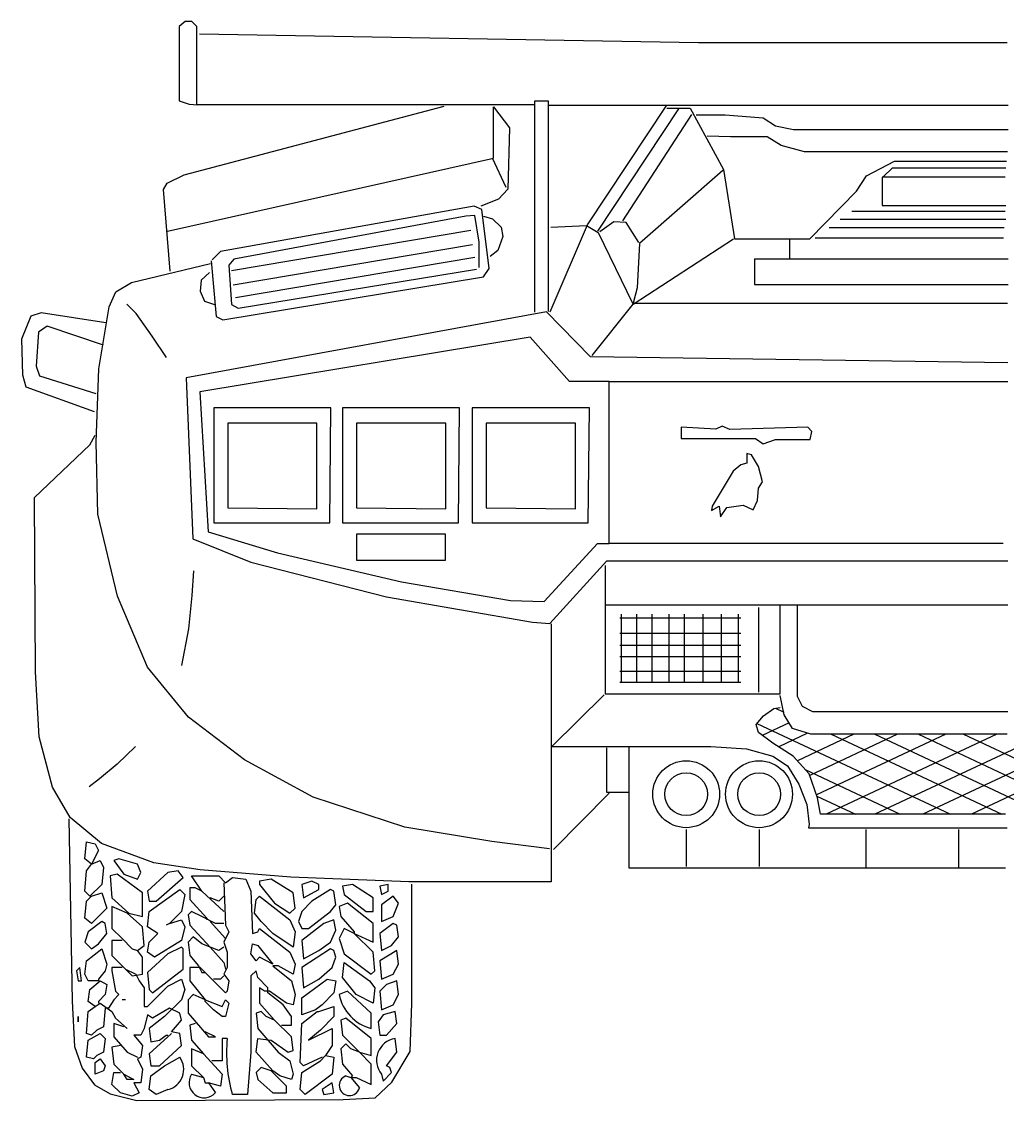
# Model space of a CAD drawing. Extents: x -0.01 to 2.1, y 0 to 1.15.
# Drawn here: x -0.014 to 1.041, y -0.003 to 1.152 of the extents above; entities that cross this region are included whole.
import ezdxf

# ---------------------------------------------------------------- set-up
doc = ezdxf.new("R2010")
doc.units = 0
doc.layers.get('0').update_dxf_attribs({"linetype": 'CONTINUOUS'})

msp = doc.modelspace()

# ---------------------------------------------------------------- linework, layer by layer
at = {"color": 0, "linetype": 'BYBLOCK'}
for p, q in [((0.1611, 1.1519), (0.1548, 1.1465)), ((0.1548, 1.1465), (0.1548, 1.0671)), ((0.1683, 1.1519), (0.1611, 1.1519)), ((0.1737, 1.1465), (0.1683, 1.1519)), ((0.1737, 1.0626), (0.1737, 1.1465)), ((0.7107, 1.129), (0.1764, 1.1383)), ((1.0411, 1.129), (0.7107, 1.129)), ((0.1548, 1.0671), (0.1656, 1.0635)), ((0.1656, 1.0635), (0.1746, 1.0626)), ((0.5346, 1.0626), (0.1737, 1.0626)), ((0.5355, 0.8408), (0.5355, 1.0671)), ((0.5355, 1.0671), (0.5499, 1.0671)), ((0.5499, 1.0671), (0.5499, 0.8417)), ((0.5502, 1.0625), (1.0422, 1.0625)), ((0.5918, 0.9344), (0.6767, 1.0625)), ((0.1602, 0.988), (0.4385, 1.0614)), ((0.4913, 1.0058), (0.4913, 1.0608)), ((0.4913, 1.0608), (0.5084, 1.0383)), ((0.6892, 1.0584), (0.6026, 0.9277)), ((0.7034, 1.0526), (0.6293, 0.9386)), ((0.6767, 1.0592), (0.7017, 1.0592)), ((0.7017, 1.0592), (0.7375, 0.9935)), ((0.7392, 1.0517), (0.7084, 1.0517)), ((0.78, 1.0484), (0.7392, 1.0517)), ((0.7933, 1.0401), (0.78, 1.0484)), ((0.8124, 1.0359), (0.7933, 1.0401)), ((0.5084, 1.0383), (0.5066, 0.9725)), ((0.745, 1.0284), (0.72, 1.0293)), ((0.7841, 1.0284), (0.745, 1.0284)), ((0.7991, 1.0193), (0.7841, 1.0284)), ((1.0422, 1.0359), (0.8124, 1.0359)), ((0.8241, 1.0126), (0.7991, 1.0193)), ((0.1422, 0.9274), (0.4913, 1.0058)), ((0.5048, 0.9743), (0.4904, 1.0058)), ((1.0414, 1.0126), (0.8241, 1.0126)), ((0.7375, 0.9935), (0.7492, 0.9194)), ((0.8907, 0.9868), (0.9207, 1.0026)), ((0.9182, 0.9951), (0.909, 0.986)), ((1.0397, 0.9951), (0.9182, 0.9951)), ((0.9207, 1.0026), (1.0406, 1.0026)), ((0.1421, 0.979), (0.1602, 0.988)), ((0.7367, 0.9926), (0.6476, 0.9144)), ((0.8799, 0.9702), (0.8907, 0.9868)), ((1.0389, 0.9852), (0.9074, 0.9852)), ((0.9074, 0.9852), (0.9074, 0.9552)), ((0.138, 0.972), (0.1421, 0.979)), ((0.1451, 0.8846), (0.138, 0.972)), ((0.5066, 0.9725), (0.4967, 0.9617)), ((0.8299, 0.9194), (0.8799, 0.9702)), ((0.4967, 0.9617), (0.4777, 0.9544)), ((0.4705, 0.9544), (0.199, 0.9058)), ((0.4787, 0.9508), (0.4705, 0.9544)), ((0.4868, 0.8877), (0.4787, 0.9508)), ((1.0389, 0.9485), (0.8749, 0.9485)), ((0.9074, 0.9552), (1.0397, 0.9552)), ((0.4615, 0.9436), (0.2134, 0.8976)), ((0.4714, 0.9445), (0.4615, 0.9436)), ((0.4759, 0.9157), (0.4714, 0.9445)), ((0.4805, 0.9436), (0.4904, 0.9409)), ((0.4904, 0.9409), (0.4994, 0.9319)), ((0.6201, 0.9377), (0.6051, 0.9269)), ((0.6334, 0.9369), (0.6201, 0.9377)), ((0.6468, 0.9153), (0.6334, 0.9369)), ((1.0397, 0.9402), (0.8624, 0.9402)), ((0.4669, 0.9283), (0.2107, 0.885)), ((0.4994, 0.9319), (0.5012, 0.922)), ((0.5518, 0.8412), (0.5918, 0.9344)), ((0.5527, 0.9319), (0.591, 0.9336)), ((0.591, 0.9336), (0.6035, 0.9261)), ((0.6035, 0.9261), (0.6401, 0.8504)), ((1.0381, 0.9311), (0.8507, 0.9311)), ((0.4687, 0.913), (0.2125, 0.8697)), ((0.4759, 0.8886), (0.4759, 0.9157)), ((0.5012, 0.922), (0.4958, 0.9067)), ((0.6409, 0.8495), (0.7483, 0.9194)), ((0.6476, 0.9144), (0.6451, 0.867)), ((0.7492, 0.9194), (0.8083, 0.9194)), ((0.8083, 0.9194), (0.8299, 0.9194)), ((0.8083, 0.9194), (0.8083, 0.8978)), ((0.8358, 0.9203), (1.0372, 0.9203)), ((0.199, 0.9058), (0.19, 0.8967)), ((0.4958, 0.9067), (0.4877, 0.9003)), ((0.1039, 0.8725), (0.1882, 0.8931)), ((0.1891, 0.8958), (0.1945, 0.8363)), ((0.2134, 0.8976), (0.208, 0.8913)), ((0.208, 0.8913), (0.2107, 0.849)), ((0.4714, 0.8994), (0.2152, 0.8562)), ((0.7708, 0.8978), (1.0422, 0.8978)), ((0.7708, 0.8978), (0.7708, 0.8703)), ((0.1873, 0.8832), (0.1782, 0.8751)), ((0.2017, 0.8327), (0.4805, 0.8787)), ((0.2179, 0.8453), (0.4732, 0.8868)), ((0.4805, 0.8787), (0.4868, 0.8877)), ((0.0868, 0.8625), (0.1039, 0.8725)), ((0.1782, 0.8751), (0.1773, 0.8634)), ((0.6451, 0.867), (0.6409, 0.8504)), ((0.7708, 0.8703), (1.0422, 0.8703)), ((0.0798, 0.8464), (0.0868, 0.8625)), ((0.1773, 0.8634), (0.1818, 0.8526)), ((0.0687, 0.7802), (0.0798, 0.8464)), ((0.1089, 0.8394), (0.0989, 0.8494)), ((0.1818, 0.8526), (0.1927, 0.849)), ((0.2107, 0.849), (0.2179, 0.8453)), ((0.5968, 0.7946), (0.6409, 0.8495)), ((0.6401, 0.8504), (1.0414, 0.8504)), ((-0.0039, 0.8367), (-0.0139, 0.812)), ((0.007, 0.8403), (-0.0039, 0.8367)), ((0.0764, 0.8294), (0.007, 0.8403)), ((0.126, 0.8153), (0.1089, 0.8394)), ((0.548, 0.8412), (0.1621, 0.7705)), ((0.1945, 0.8363), (0.2017, 0.8327)), ((0.5952, 0.7929), (0.548, 0.8412)), ((0.0134, 0.8257), (0.0043, 0.8193)), ((0.0737, 0.8057), (0.0134, 0.8257)), ((-0.0139, 0.812), (-0.013, 0.7737)), ((0.0043, 0.8193), (0.0016, 0.7829)), ((0.1411, 0.7922), (0.126, 0.8153)), ((0.5306, 0.814), (0.177, 0.7557)), ((0.5728, 0.7668), (0.5306, 0.814)), ((1.0419, 0.7867), (0.5952, 0.7929)), ((-0.013, 0.7737), (-0.0094, 0.761)), ((0.0016, 0.7829), (0.0052, 0.7728)), ((0.0658, 0.7016), (0.0687, 0.7802)), ((0.0052, 0.7728), (0.0654, 0.7537)), ((0.1621, 0.7705), (0.1695, 0.5982)), ((0.615, 0.7668), (0.5728, 0.7668)), ((0.615, 0.7668), (1.0419, 0.7668)), ((0.615, 0.5932), (0.615, 0.7668)), ((-0.0094, 0.761), (0.0636, 0.7345)), ((0.177, 0.7557), (0.1857, 0.6056)), ((0.1919, 0.7383), (0.1919, 0.6155)), ((0.3172, 0.7383), (0.1919, 0.7383)), ((0.316, 0.6155), (0.3172, 0.7383)), ((0.3296, 0.7383), (0.3296, 0.6155)), ((0.4549, 0.7383), (0.3296, 0.7383)), ((0.4537, 0.6155), (0.4549, 0.7383)), ((0.5939, 0.7383), (0.4686, 0.7383)), ((0.4686, 0.7383), (0.4686, 0.6155)), ((0.5927, 0.6155), (0.5939, 0.7383)), ((0.2068, 0.7222), (0.2068, 0.6316)), ((0.3023, 0.7222), (0.2068, 0.7222)), ((0.3023, 0.6304), (0.3023, 0.7222)), ((0.3445, 0.7222), (0.3445, 0.6316)), ((0.4401, 0.7222), (0.3445, 0.7222)), ((0.4401, 0.6304), (0.4401, 0.7222)), ((0.579, 0.7222), (0.4835, 0.7222)), ((0.4835, 0.7222), (0.4835, 0.6316)), ((0.579, 0.6304), (0.579, 0.7222)), ((0.6922, 0.7177), (0.6922, 0.7058)), ((0.7292, 0.7158), (0.6922, 0.7177)), ((0.7361, 0.7189), (0.7292, 0.7158)), ((0.7443, 0.7152), (0.7361, 0.7189)), ((0.8277, 0.7177), (0.7443, 0.7152)), ((0.8321, 0.7133), (0.8277, 0.7177)), ((0.0591, 0.6987), (0.0648, 0.7092)), ((0.6922, 0.7058), (0.7719, 0.7058)), ((0.7719, 0.7058), (0.78, 0.7001)), ((0.78, 0.7001), (0.7932, 0.7045)), ((0.7932, 0.7045), (0.8302, 0.7045)), ((0.8302, 0.7045), (0.8321, 0.7133)), ((0, 0.6426), (0.0591, 0.6987)), ((0.0677, 0.6245), (0.0658, 0.7016)), ((0.7625, 0.6895), (0.7625, 0.6794)), ((0.7675, 0.6882), (0.7625, 0.6895)), ((0.775, 0.6757), (0.7675, 0.6882)), ((0.748, 0.6707), (0.7254, 0.6331)), ((0.7562, 0.6776), (0.748, 0.6707)), ((0.7625, 0.6794), (0.7562, 0.6776)), ((0.7794, 0.6594), (0.775, 0.6757)), ((0.775, 0.6525), (0.7794, 0.6594)), ((0.7738, 0.6393), (0.775, 0.6525)), ((0.001, 0.456), (0, 0.6426)), ((0.7694, 0.6293), (0.7738, 0.6393)), ((0.0886, 0.5369), (0.0677, 0.6245)), ((0.2068, 0.6316), (0.3023, 0.6304)), ((0.3445, 0.6316), (0.4401, 0.6304)), ((0.4835, 0.6316), (0.579, 0.6304)), ((0.7254, 0.6331), (0.7248, 0.6287)), ((0.7248, 0.6287), (0.733, 0.6331)), ((0.733, 0.6331), (0.7342, 0.6218)), ((0.7342, 0.6218), (0.7411, 0.6318)), ((0.7411, 0.6318), (0.7587, 0.6343)), ((0.7587, 0.6343), (0.7694, 0.6293)), ((0.1919, 0.6155), (0.316, 0.6155)), ((0.3296, 0.6155), (0.4537, 0.6155)), ((0.4686, 0.6155), (0.5927, 0.6155)), ((0.1857, 0.6056), (0.2601, 0.5833)), ((0.3445, 0.6031), (0.3445, 0.5755)), ((0.4398, 0.6031), (0.3445, 0.6031)), ((0.4398, 0.5755), (0.4398, 0.6031)), ((0.1695, 0.5982), (0.2316, 0.5734)), ((0.5455, 0.5312), (0.6026, 0.5932)), ((0.6026, 0.5932), (0.615, 0.5932)), ((1.0369, 0.5932), (0.615, 0.5932)), ((0.2601, 0.5833), (0.3929, 0.5523)), ((0.2316, 0.5734), (0.3768, 0.5362)), ((0.3445, 0.5755), (0.4398, 0.5755)), ((0.5517, 0.5076), (0.6125, 0.5746)), ((0.6108, 0.5696), (0.6108, 0.4322)), ((0.6125, 0.5746), (1.0419, 0.5746)), ((0.1703, 0.564), (0.1684, 0.5377)), ((0.3929, 0.5523), (0.5095, 0.5324)), ((0.121, 0.4608), (0.0886, 0.5369)), ((0.1684, 0.5377), (0.1647, 0.502)), ((0.3768, 0.5362), (0.5331, 0.5089)), ((0.5095, 0.5324), (0.5455, 0.5312)), ((1.042, 0.5272), (0.6108, 0.5272)), ((0.775, 0.5246), (0.775, 0.434)), ((0.7983, 0.4322), (0.7983, 0.5264)), ((0.8165, 0.5264), (0.8165, 0.4297)), ((0.5331, 0.5089), (0.5517, 0.5076)), ((0.756, 0.5134), (0.6264, 0.5134)), ((0.6281, 0.5177), (0.6281, 0.4443)), ((0.6445, 0.5177), (0.6445, 0.4443)), ((0.6609, 0.5177), (0.6609, 0.4443)), ((0.6791, 0.5177), (0.6791, 0.4443)), ((0.6955, 0.5177), (0.6955, 0.4443)), ((0.7154, 0.5177), (0.7154, 0.4443)), ((0.7352, 0.5177), (0.7352, 0.4443)), ((0.7534, 0.5177), (0.7534, 0.4443)), ((0.1647, 0.502), (0.1571, 0.4625)), ((0.5529, 0.5074), (0.5529, 0.231)), ((0.756, 0.497), (0.6264, 0.497)), ((0.756, 0.4841), (0.6264, 0.4841)), ((0.756, 0.472), (0.6264, 0.472)), ((0.0048, 0.3865), (0.001, 0.456)), ((0.1648, 0.4075), (0.121, 0.4608)), ((0.756, 0.4564), (0.6264, 0.4564)), ((0.756, 0.4443), (0.6264, 0.4443)), ((0.6099, 0.4314), (0.5538, 0.3761)), ((0.6108, 0.4322), (0.7983, 0.4322)), ((0.8026, 0.4098), (0.7983, 0.4305)), ((0.8165, 0.4297), (0.8216, 0.4193)), ((0.7802, 0.4089), (0.7914, 0.4167)), ((0.7914, 0.4167), (0.7983, 0.4176)), ((0.7932, 0.4169), (0.802, 0.4128)), ((0.8216, 0.4193), (0.8329, 0.4133)), ((0.2248, 0.3618), (0.1648, 0.4075)), ((0.7724, 0.3994), (0.7802, 0.4089)), ((0.8113, 0.3951), (0.8026, 0.4098)), ((0.8329, 0.4133), (1.042, 0.4133)), ((0.775, 0.3908), (0.7724, 0.3994)), ((0.7733, 0.4005), (0.9804, 0.3036)), ((0.8077, 0.4012), (0.7791, 0.3878)), ((0.8312, 0.3891), (0.8113, 0.3951)), ((0.0191, 0.3323), (0.0048, 0.3865)), ((0.7905, 0.3796), (0.775, 0.3908)), ((0.8276, 0.3901), (0.7967, 0.3757)), ((0.8771, 0.389), (0.8167, 0.3607)), ((0.9237, 0.389), (0.83, 0.3451)), ((1.0411, 0.3891), (0.8312, 0.3891)), ((0.9757, 0.389), (0.837, 0.3241)), ((1.0301, 0.389), (0.8476, 0.3036)), ((0.8528, 0.3891), (1.0355, 0.3036)), ((0.8996, 0.389), (1.0821, 0.3036)), ((1.0821, 0.389), (0.8996, 0.3036)), ((0.9462, 0.389), (1.1287, 0.3036)), ((1.1334, 0.389), (0.9509, 0.3036)), ((0.9944, 0.389), (1.1769, 0.3036)), ((1.1854, 0.389), (1.0029, 0.3036)), ((0.1082, 0.376), (0.0884, 0.3572)), ((0.5538, 0.3761), (0.724, 0.3761)), ((0.6125, 0.3269), (0.6125, 0.3744)), ((0.6367, 0.2457), (0.6367, 0.3753)), ((0.724, 0.3761), (0.762, 0.3735)), ((0.762, 0.3735), (0.7905, 0.3658)), ((0.8121, 0.3658), (0.7905, 0.3796)), ((0.2981, 0.3218), (0.2248, 0.3618)), ((0.7905, 0.3658), (0.8061, 0.3554)), ((0.8294, 0.3468), (0.8121, 0.3658)), ((0.0884, 0.3572), (0.0696, 0.3412)), ((0.8061, 0.3554), (0.8182, 0.3355)), ((0.8256, 0.3509), (0.9268, 0.3036)), ((0.8381, 0.3209), (0.8294, 0.3468)), ((0.0696, 0.3412), (0.0583, 0.3327)), ((0.8182, 0.3355), (0.8268, 0.3139)), ((0.0381, 0.2999), (0.0191, 0.3323)), ((0.6151, 0.326), (0.5555, 0.2656)), ((0.6367, 0.3269), (0.6125, 0.3269)), ((0.3962, 0.2895), (0.2981, 0.3218)), ((0.8268, 0.3139), (0.8294, 0.2924)), ((0.8374, 0.3229), (0.8787, 0.3036)), ((0.8415, 0.3036), (0.8381, 0.3209)), ((1.0394, 0.3036), (0.8415, 0.3036)), ((0.0366, 0.2985), (0.0401, 0.1035)), ((0.0715, 0.2723), (0.0381, 0.2999)), ((0.4895, 0.2742), (0.3962, 0.2895)), ((0.8294, 0.2924), (0.8286, 0.2889)), ((0.8286, 0.2889), (1.0411, 0.2889)), ((0.6976, 0.287), (0.6976, 0.2477)), ((0.7756, 0.287), (0.7756, 0.2477)), ((0.8901, 0.2455), (0.8901, 0.287)), ((0.9895, 0.2455), (0.9895, 0.287)), ((0.0538, 0.2556), (0.0556, 0.2738)), ((0.0556, 0.2738), (0.0647, 0.2719)), ((0.0647, 0.2719), (0.0683, 0.2647)), ((0.1277, 0.2514), (0.0715, 0.2723)), ((0.5514, 0.2666), (0.4895, 0.2742)), ((0.0611, 0.2502), (0.0538, 0.2556)), ((0.0683, 0.2647), (0.0611, 0.2502)), ((0.0901, 0.2556), (0.0847, 0.2538)), ((0.1101, 0.2502), (0.0901, 0.2556)), ((0.0538, 0.2211), (0.0556, 0.2429)), ((0.0556, 0.2429), (0.0611, 0.2502)), ((0.0611, 0.2502), (0.0701, 0.2538)), ((0.0701, 0.2538), (0.0738, 0.2465)), ((0.0738, 0.2465), (0.072, 0.2284)), ((0.0847, 0.2538), (0.0955, 0.2393)), ((0.1137, 0.2411), (0.1101, 0.2502)), ((0.1772, 0.2438), (0.1277, 0.2514)), ((0.1536, 0.2429), (0.1427, 0.2411)), ((0.1591, 0.2357), (0.1536, 0.2429)), ((0.2743, 0.2362), (0.1772, 0.2438)), ((1.0394, 0.2457), (0.6367, 0.2457)), ((0.0883, 0.2393), (0.081, 0.2375)), ((0.081, 0.2375), (0.0828, 0.2139)), ((0.1155, 0.2193), (0.0883, 0.2393)), ((0.0955, 0.2393), (0.1101, 0.2338)), ((0.1101, 0.2338), (0.1137, 0.2411)), ((0.1427, 0.2411), (0.121, 0.2211)), ((0.13, 0.2103), (0.1591, 0.2357)), ((0.1681, 0.2375), (0.1972, 0.2375)), ((0.179, 0.2211), (0.1681, 0.2375)), ((0.1972, 0.2375), (0.2044, 0.2302)), ((0.2044, 0.2302), (0.2117, 0.2357)), ((0.2117, 0.2357), (0.2262, 0.2338)), ((0.2262, 0.2338), (0.2316, 0.2211)), ((0.2534, 0.2338), (0.2407, 0.232)), ((0.2407, 0.232), (0.2407, 0.2284)), ((0.277, 0.2193), (0.2534, 0.2338)), ((0.4008, 0.231), (0.2743, 0.2362)), ((0.2969, 0.232), (0.2861, 0.2284)), ((0.3042, 0.2284), (0.2969, 0.232)), ((0.5529, 0.231), (0.4008, 0.231)), ((0.0593, 0.2157), (0.0538, 0.2211)), ((0.072, 0.2284), (0.0593, 0.2157)), ((0.121, 0.2211), (0.1228, 0.2103)), ((0.1228, 0.1994), (0.1554, 0.223)), ((0.1554, 0.223), (0.1609, 0.2175)), ((0.1663, 0.2248), (0.1663, 0.2121)), ((0.1718, 0.2248), (0.1663, 0.2248)), ((0.179, 0.2211), (0.1718, 0.2248)), ((0.2026, 0.1994), (0.179, 0.2211)), ((0.2026, 0.2302), (0.2044, 0.1848)), ((0.2316, 0.2211), (0.2334, 0.1758)), ((0.2407, 0.2284), (0.257, 0.2084)), ((0.2861, 0.2284), (0.2879, 0.2139)), ((0.2879, 0.2139), (0.3042, 0.223)), ((0.3169, 0.223), (0.2969, 0.2103)), ((0.3042, 0.223), (0.3042, 0.2284)), ((0.3205, 0.2211), (0.3169, 0.223)), ((0.3224, 0.2066), (0.3205, 0.2211)), ((0.3405, 0.2284), (0.3296, 0.2266)), ((0.3296, 0.2266), (0.3314, 0.2175)), ((0.3623, 0.2139), (0.3405, 0.2284)), ((0.3786, 0.2284), (0.3695, 0.2266)), ((0.3695, 0.2266), (0.3713, 0.2175)), ((0.3713, 0.2175), (0.3786, 0.2211)), ((0.3786, 0.2211), (0.3786, 0.2284)), ((0.4038, 0.1009), (0.4038, 0.2285)), ((0.0538, 0.1921), (0.0556, 0.2103)), ((0.0556, 0.2103), (0.0611, 0.2157)), ((0.0611, 0.2157), (0.072, 0.2193)), ((0.072, 0.2193), (0.0774, 0.203)), ((0.0828, 0.2139), (0.101, 0.1976)), ((0.1155, 0.1939), (0.1155, 0.2193)), ((0.1228, 0.2103), (0.13, 0.2103)), ((0.1609, 0.2175), (0.1572, 0.1994)), ((0.1663, 0.2121), (0.1845, 0.1921)), ((0.1972, 0.2103), (0.1881, 0.2139)), ((0.2026, 0.2157), (0.1972, 0.2103)), ((0.2353, 0.1976), (0.2371, 0.2121)), ((0.2371, 0.2121), (0.2407, 0.2157)), ((0.2407, 0.2157), (0.2734, 0.1903)), ((0.257, 0.2084), (0.2734, 0.1976)), ((0.2788, 0.203), (0.277, 0.2193)), ((0.2969, 0.2103), (0.2861, 0.1994)), ((0.3351, 0.2084), (0.326, 0.2048)), ((0.3314, 0.2175), (0.355, 0.1994)), ((0.3623, 0.1867), (0.3351, 0.2084)), ((0.3623, 0.1994), (0.3623, 0.2139)), ((0.384, 0.2157), (0.3713, 0.2066)), ((0.3895, 0.2084), (0.384, 0.2157)), ((0.384, 0.1939), (0.3895, 0.2084)), ((0.0774, 0.203), (0.0611, 0.1867)), ((0.0992, 0.1976), (0.0828, 0.2048)), ((0.0828, 0.2048), (0.0828, 0.1812)), ((0.1155, 0.183), (0.0992, 0.1976)), ((0.101, 0.1976), (0.1155, 0.1939)), ((0.121, 0.183), (0.1228, 0.1994)), ((0.1572, 0.1994), (0.1445, 0.1867)), ((0.1681, 0.1994), (0.1645, 0.1957)), ((0.179, 0.1939), (0.1681, 0.1994)), ((0.2425, 0.1885), (0.2353, 0.1976)), ((0.2734, 0.1976), (0.2788, 0.203)), ((0.2861, 0.1994), (0.2824, 0.1885)), ((0.2933, 0.1812), (0.3169, 0.1994)), ((0.3169, 0.1994), (0.3224, 0.2066)), ((0.326, 0.2048), (0.3278, 0.1939)), ((0.355, 0.1994), (0.3623, 0.1994)), ((0.3713, 0.2066), (0.3713, 0.1885)), ((0.0611, 0.1867), (0.0538, 0.1921)), ((0.072, 0.1885), (0.0574, 0.1776)), ((0.0756, 0.1867), (0.072, 0.1885)), ((0.0774, 0.1758), (0.0756, 0.1867)), ((0.1445, 0.1867), (0.1409, 0.1848)), ((0.1445, 0.1867), (0.1572, 0.1903)), ((0.1572, 0.1903), (0.1609, 0.183)), ((0.1645, 0.1957), (0.1663, 0.1848)), ((0.1663, 0.1848), (0.1881, 0.1613)), ((0.1935, 0.1867), (0.179, 0.1939)), ((0.1845, 0.1921), (0.1845, 0.1903)), ((0.1881, 0.1885), (0.2044, 0.1703)), ((0.2026, 0.1867), (0.1935, 0.1867)), ((0.2044, 0.1848), (0.208, 0.1776)), ((0.2552, 0.1758), (0.2425, 0.1885)), ((0.2734, 0.1903), (0.2788, 0.1776)), ((0.2824, 0.1885), (0.2861, 0.1812)), ((0.3097, 0.1867), (0.2861, 0.1685)), ((0.3205, 0.1903), (0.3097, 0.1867)), ((0.3224, 0.1794), (0.3205, 0.1903)), ((0.3278, 0.1939), (0.3423, 0.1776)), ((0.3623, 0.1667), (0.3623, 0.1867)), ((0.384, 0.1867), (0.3695, 0.1758)), ((0.3713, 0.1885), (0.384, 0.1939)), ((0.3877, 0.1848), (0.384, 0.1867)), ((0.3895, 0.1721), (0.3877, 0.1848)), ((0.0574, 0.1776), (0.0538, 0.1667)), ((0.0683, 0.1649), (0.0774, 0.1758)), ((0.0828, 0.1812), (0.0937, 0.1703)), ((0.1173, 0.1631), (0.1155, 0.183)), ((0.1318, 0.1758), (0.121, 0.183)), ((0.1228, 0.1667), (0.1318, 0.1758)), ((0.1609, 0.183), (0.1572, 0.1685)), ((0.208, 0.1776), (0.2026, 0.1667)), ((0.2334, 0.1758), (0.2389, 0.1776)), ((0.2389, 0.1776), (0.2407, 0.1812)), ((0.2407, 0.1812), (0.2734, 0.1558)), ((0.277, 0.1613), (0.2552, 0.1758)), ((0.2788, 0.1776), (0.277, 0.1613)), ((0.2861, 0.1812), (0.2933, 0.1812)), ((0.3169, 0.1667), (0.3224, 0.1794)), ((0.3314, 0.1812), (0.326, 0.1703)), ((0.3423, 0.1758), (0.3314, 0.1812)), ((0.3423, 0.1776), (0.3423, 0.1758)), ((0.3623, 0.1558), (0.3423, 0.1758)), ((0.3423, 0.1758), (0.3623, 0.1667)), ((0.3695, 0.1758), (0.3713, 0.1576)), ((0.0538, 0.1667), (0.0611, 0.1594)), ((0.0611, 0.1594), (0.0683, 0.1649)), ((0.0937, 0.1685), (0.0828, 0.1685)), ((0.0828, 0.1685), (0.0828, 0.1522)), ((0.0937, 0.1703), (0.1046, 0.1594)), ((0.1101, 0.1576), (0.1173, 0.1631)), ((0.121, 0.1558), (0.1228, 0.1667)), ((0.1572, 0.1685), (0.1282, 0.1504)), ((0.1699, 0.1721), (0.1645, 0.1667)), ((0.1645, 0.1667), (0.1663, 0.1522)), ((0.179, 0.1649), (0.1699, 0.1721)), ((0.1972, 0.1576), (0.179, 0.1649)), ((0.2026, 0.1667), (0.2062, 0.1558)), ((0.2316, 0.154), (0.2334, 0.1649)), ((0.2334, 0.1649), (0.2389, 0.1631)), ((0.2389, 0.1631), (0.2552, 0.1431)), ((0.2861, 0.1685), (0.2879, 0.1486)), ((0.3042, 0.1576), (0.3169, 0.1667)), ((0.326, 0.1703), (0.3314, 0.154)), ((0.3713, 0.1576), (0.3822, 0.1631)), ((0.3822, 0.1631), (0.3895, 0.1721)), ((0.0556, 0.1467), (0.072, 0.1594)), ((0.072, 0.1594), (0.0774, 0.1431)), ((0.0828, 0.1522), (0.0974, 0.1377)), ((0.1046, 0.1594), (0.1101, 0.1576)), ((0.1155, 0.1504), (0.1101, 0.1576)), ((0.1155, 0.1322), (0.1155, 0.1504)), ((0.1282, 0.1504), (0.121, 0.1558)), ((0.1427, 0.154), (0.121, 0.134)), ((0.1572, 0.1613), (0.1427, 0.154)), ((0.1591, 0.1594), (0.1572, 0.1613)), ((0.1591, 0.1377), (0.1591, 0.1594)), ((0.1663, 0.1522), (0.1754, 0.1413)), ((0.1881, 0.1613), (0.2026, 0.1449)), ((0.2026, 0.1613), (0.1972, 0.1576)), ((0.2062, 0.1558), (0.2062, 0.1395)), ((0.2371, 0.1467), (0.2316, 0.154)), ((0.2407, 0.1504), (0.2371, 0.1467)), ((0.2552, 0.1431), (0.2407, 0.1504)), ((0.2734, 0.1558), (0.2788, 0.1431)), ((0.3169, 0.1594), (0.2861, 0.1395)), ((0.2879, 0.1486), (0.3042, 0.1576)), ((0.3205, 0.1576), (0.3169, 0.1594)), ((0.3187, 0.1395), (0.3224, 0.1504)), ((0.3224, 0.1504), (0.3205, 0.1576)), ((0.3314, 0.154), (0.3605, 0.1322)), ((0.3641, 0.1359), (0.3623, 0.1558)), ((0.3877, 0.1576), (0.3695, 0.1467)), ((0.3895, 0.1431), (0.3877, 0.1576)), ((0.0484, 0.1395), (0.0447, 0.1359)), ((0.0502, 0.125), (0.0484, 0.1395)), ((0.0538, 0.1322), (0.0556, 0.1467)), ((0.0774, 0.1431), (0.0756, 0.1359)), ((0.0937, 0.1395), (0.0828, 0.1395)), ((0.0828, 0.1395), (0.0828, 0.1359)), ((0.1663, 0.1395), (0.1663, 0.125)), ((0.1772, 0.1395), (0.1663, 0.1395)), ((0.1754, 0.1413), (0.179, 0.134)), ((0.1826, 0.134), (0.1772, 0.1395)), ((0.2026, 0.1449), (0.2044, 0.1377)), ((0.2062, 0.1395), (0.2026, 0.1322)), ((0.2552, 0.1413), (0.2752, 0.125)), ((0.2607, 0.1413), (0.2552, 0.1413)), ((0.277, 0.1322), (0.2607, 0.1413)), ((0.2788, 0.1431), (0.277, 0.1322)), ((0.2861, 0.1395), (0.2879, 0.1177)), ((0.3042, 0.1268), (0.3187, 0.1395)), ((0.3296, 0.1286), (0.3314, 0.1449)), ((0.3314, 0.1449), (0.3586, 0.125)), ((0.3695, 0.1467), (0.3713, 0.1268)), ((0.384, 0.1322), (0.3895, 0.1431)), ((0.0447, 0.1359), (0.0466, 0.125)), ((0.0574, 0.125), (0.0538, 0.1322)), ((0.0756, 0.1359), (0.0683, 0.1268)), ((0.0828, 0.1359), (0.0865, 0.1141)), ((0.0974, 0.1377), (0.1046, 0.1304)), ((0.0974, 0.1377), (0.1083, 0.1322)), ((0.1046, 0.1304), (0.1155, 0.1322)), ((0.1083, 0.1322), (0.1119, 0.125)), ((0.121, 0.134), (0.1228, 0.1159)), ((0.1264, 0.1123), (0.1591, 0.1377)), ((0.179, 0.134), (0.1826, 0.134)), ((0.1863, 0.1304), (0.1826, 0.134)), ((0.2044, 0.1123), (0.1863, 0.1304)), ((0.2026, 0.1304), (0.199, 0.1268)), ((0.2026, 0.1322), (0.208, 0.125)), ((0.2371, 0.1359), (0.2316, 0.1304)), ((0.2316, 0.1304), (0.2316, 0.0578)), ((0.2389, 0.1286), (0.2371, 0.1359)), ((0.2498, 0.1177), (0.2389, 0.1286)), ((0.3441, 0.1105), (0.3296, 0.1286)), ((0.3605, 0.1322), (0.3641, 0.1359)), ((0.3713, 0.1268), (0.384, 0.1322)), ((0.0466, 0.125), (0.0502, 0.125)), ((0.0683, 0.125), (0.0574, 0.125)), ((0.0574, 0.1032), (0.0593, 0.1159)), ((0.0593, 0.1159), (0.0701, 0.125)), ((0.0683, 0.1268), (0.0683, 0.125)), ((0.0701, 0.125), (0.0774, 0.1213)), ((0.0774, 0.1213), (0.0756, 0.1105)), ((0.1119, 0.125), (0.1173, 0.1177)), ((0.1173, 0.1177), (0.1173, 0.0978)), ((0.121, 0.0978), (0.1427, 0.1195)), ((0.1228, 0.1159), (0.1264, 0.1123)), ((0.1427, 0.1195), (0.1572, 0.1268)), ((0.1572, 0.1268), (0.1609, 0.1159)), ((0.1609, 0.1159), (0.1572, 0.105)), ((0.1663, 0.125), (0.1826, 0.105)), ((0.199, 0.1268), (0.1917, 0.1268)), ((0.208, 0.125), (0.2062, 0.1141)), ((0.2407, 0.1177), (0.2407, 0.1014)), ((0.2461, 0.1141), (0.2407, 0.1177)), ((0.2498, 0.1123), (0.2498, 0.1177)), ((0.2752, 0.125), (0.2788, 0.1105)), ((0.2861, 0.1068), (0.3133, 0.1268)), ((0.2879, 0.1177), (0.3042, 0.1268)), ((0.3133, 0.1268), (0.3224, 0.125)), ((0.3224, 0.125), (0.3205, 0.1123)), ((0.3586, 0.125), (0.3641, 0.1177)), ((0.3641, 0.1177), (0.3623, 0.1014)), ((0.3768, 0.1213), (0.3695, 0.1141)), ((0.3877, 0.125), (0.3768, 0.1213)), ((0.3895, 0.1105), (0.3877, 0.125)), ((0.0756, 0.1105), (0.0683, 0.1032)), ((0.0847, 0.105), (0.0792, 0.0959)), ((0.0901, 0.1105), (0.0847, 0.105)), ((0.0865, 0.1141), (0.0901, 0.1105)), ((0.0974, 0.105), (0.0937, 0.105)), ((0.1572, 0.105), (0.1391, 0.0869)), ((0.1699, 0.1105), (0.1645, 0.105)), ((0.1645, 0.105), (0.1645, 0.0905)), ((0.1826, 0.105), (0.1699, 0.1105)), ((0.1826, 0.1032), (0.1826, 0.105)), ((0.1826, 0.105), (0.2008, 0.0978)), ((0.2008, 0.0978), (0.2044, 0.105)), ((0.2062, 0.1141), (0.2044, 0.1123)), ((0.2044, 0.105), (0.208, 0.1014)), ((0.2516, 0.1141), (0.2461, 0.1141)), ((0.2661, 0.0996), (0.2498, 0.1123)), ((0.2697, 0.1014), (0.2516, 0.1141)), ((0.2788, 0.1105), (0.277, 0.0996)), ((0.2861, 0.0887), (0.2861, 0.1068)), ((0.3205, 0.1123), (0.3078, 0.0996)), ((0.3351, 0.1141), (0.326, 0.1105)), ((0.3605, 0.0905), (0.3351, 0.1141)), ((0.3623, 0.1014), (0.3441, 0.1105)), ((0.3695, 0.1141), (0.3713, 0.0941)), ((0.384, 0.0996), (0.3895, 0.1105)), ((0.0401, 0.1035), (0.0428, 0.0548)), ((0.0647, 0.0978), (0.0574, 0.1032)), ((0.0574, 0.0923), (0.0647, 0.0978)), ((0.0647, 0.0978), (0.0701, 0.1014)), ((0.0683, 0.1032), (0.0683, 0.1014)), ((0.0701, 0.1014), (0.0828, 0.0923)), ((0.0756, 0.0959), (0.0738, 0.076)), ((0.0792, 0.0959), (0.0756, 0.0959)), ((0.1173, 0.0978), (0.121, 0.0978)), ((0.1445, 0.0959), (0.1264, 0.0851)), ((0.1554, 0.0905), (0.1445, 0.0959)), ((0.1917, 0.0941), (0.1826, 0.1032)), ((0.2008, 0.0869), (0.1917, 0.0941)), ((0.208, 0.1014), (0.2044, 0.0869)), ((0.2407, 0.1014), (0.257, 0.0832)), ((0.2752, 0.0869), (0.2661, 0.0996)), ((0.277, 0.0996), (0.2697, 0.1014)), ((0.3006, 0.0941), (0.2861, 0.0887)), ((0.3078, 0.0996), (0.3006, 0.0941)), ((0.3042, 0.0923), (0.3205, 0.0978)), ((0.3205, 0.0978), (0.3205, 0.0869)), ((0.3713, 0.0941), (0.384, 0.0996)), ((0.402, 0.0495), (0.4038, 0.1009)), ((0.0466, 0.0814), (0.0466, 0.0869)), ((0.0466, 0.0869), (0.0466, 0.0814)), ((0.0556, 0.0687), (0.0574, 0.0923)), ((0.0828, 0.0923), (0.0865, 0.0851)), ((0.0865, 0.0851), (0.0992, 0.0742)), ((0.121, 0.0887), (0.1173, 0.0742)), ((0.1264, 0.0851), (0.121, 0.0887)), ((0.1391, 0.0869), (0.1228, 0.0742)), ((0.1464, 0.0705), (0.1572, 0.0832)), ((0.1572, 0.0832), (0.1554, 0.0905)), ((0.1645, 0.0905), (0.1863, 0.0651)), ((0.2044, 0.0869), (0.2008, 0.0869)), ((0.2425, 0.0923), (0.2371, 0.0905)), ((0.2371, 0.0905), (0.2389, 0.0742)), ((0.248, 0.0869), (0.2425, 0.0923)), ((0.257, 0.0832), (0.248, 0.0869)), ((0.2752, 0.0651), (0.257, 0.0832)), ((0.2752, 0.0778), (0.2752, 0.0869)), ((0.2861, 0.0796), (0.3024, 0.0923)), ((0.3024, 0.0923), (0.3042, 0.0923)), ((0.3205, 0.0869), (0.306, 0.0724)), ((0.3332, 0.0851), (0.3278, 0.0832)), ((0.3278, 0.0832), (0.3296, 0.0669)), ((0.3605, 0.0633), (0.3332, 0.0851)), ((0.3605, 0.0742), (0.3605, 0.0905)), ((0.3732, 0.0887), (0.3677, 0.0814)), ((0.3677, 0.0814), (0.3695, 0.0669)), ((0.3859, 0.0923), (0.3732, 0.0887)), ((0.3877, 0.0796), (0.3859, 0.0923)), ((0.0665, 0.0724), (0.0611, 0.0669)), ((0.0738, 0.076), (0.0665, 0.0724)), ((0.0955, 0.076), (0.0847, 0.0796)), ((0.0847, 0.0796), (0.0847, 0.0651)), ((0.1173, 0.0742), (0.1137, 0.0669)), ((0.1228, 0.0742), (0.1246, 0.0597)), ((0.1554, 0.0687), (0.1464, 0.0705)), ((0.1718, 0.0796), (0.1663, 0.0778)), ((0.1663, 0.0778), (0.1681, 0.0615)), ((0.1935, 0.0651), (0.1826, 0.0705)), ((0.2389, 0.0742), (0.2607, 0.0488)), ((0.2643, 0.0778), (0.2752, 0.0778)), ((0.2842, 0.0379), (0.2861, 0.0796)), ((0.2933, 0.0615), (0.3187, 0.0742)), ((0.306, 0.0724), (0.2933, 0.0615)), ((0.3187, 0.0742), (0.3187, 0.056)), ((0.3768, 0.0669), (0.3877, 0.0796)), ((0.0611, 0.0669), (0.0556, 0.0687)), ((0.0556, 0.0433), (0.0574, 0.0615)), ((0.0574, 0.0615), (0.0701, 0.0687)), ((0.0701, 0.0687), (0.0756, 0.0633)), ((0.0756, 0.0633), (0.0738, 0.0488)), ((0.0847, 0.0651), (0.0992, 0.0488)), ((0.1064, 0.0669), (0.1155, 0.056)), ((0.1137, 0.0669), (0.1064, 0.0669)), ((0.1464, 0.0687), (0.1228, 0.047)), ((0.1246, 0.0597), (0.1337, 0.0615)), ((0.1337, 0.0615), (0.1409, 0.0669)), ((0.1409, 0.0669), (0.1427, 0.0669)), ((0.1572, 0.056), (0.1554, 0.0687)), ((0.1681, 0.0615), (0.1808, 0.047)), ((0.1863, 0.0651), (0.1935, 0.0651)), ((0.2008, 0.0633), (0.2008, 0.0397)), ((0.2062, 0.0633), (0.2008, 0.0633)), ((0.2316, 0.0578), (0.2316, 0.0488)), ((0.2371, 0.0488), (0.2389, 0.0633)), ((0.2389, 0.0633), (0.2534, 0.0615)), ((0.2534, 0.0615), (0.2715, 0.0488)), ((0.277, 0.0506), (0.2752, 0.0651)), ((0.3332, 0.0578), (0.3278, 0.0524)), ((0.3296, 0.0669), (0.3478, 0.0488)), ((0.3387, 0.0524), (0.3332, 0.0578)), ((0.3605, 0.0451), (0.3605, 0.0633)), ((0.3695, 0.0669), (0.3768, 0.0669)), ((0.3877, 0.0488), (0.3859, 0.0633)), ((0.0428, 0.0548), (0.0508, 0.0317)), ((0.0738, 0.0488), (0.0665, 0.0451)), ((0.0919, 0.056), (0.0828, 0.0542)), ((0.0828, 0.0542), (0.0847, 0.0361)), ((0.0992, 0.0488), (0.1101, 0.0433)), ((0.1155, 0.056), (0.1137, 0.0433)), ((0.1228, 0.047), (0.1246, 0.0343)), ((0.1337, 0.0343), (0.1572, 0.056)), ((0.1681, 0.0524), (0.1681, 0.0343)), ((0.1808, 0.047), (0.1681, 0.0524)), ((0.1808, 0.047), (0.2008, 0.0252)), ((0.2316, 0.0488), (0.228, 0.0034)), ((0.2552, 0.0288), (0.2371, 0.0488)), ((0.2607, 0.0488), (0.2734, 0.0397)), ((0.2715, 0.0488), (0.277, 0.0506)), ((0.3187, 0.056), (0.3115, 0.0451)), ((0.3278, 0.0524), (0.3296, 0.0361)), ((0.3478, 0.0488), (0.3387, 0.0524)), ((0.3605, 0.0361), (0.3478, 0.0488)), ((0.3478, 0.0488), (0.3605, 0.0451)), ((0.3768, 0.0343), (0.3877, 0.0488)), ((0.3825, 0.0167), (0.402, 0.0495)), ((0.0629, 0.0415), (0.0556, 0.0433)), ((0.0665, 0.0451), (0.0629, 0.0415)), ((0.0647, 0.0379), (0.0701, 0.0415)), ((0.0647, 0.0252), (0.0647, 0.0379)), ((0.0701, 0.0415), (0.0756, 0.0343)), ((0.0847, 0.0361), (0.0919, 0.0288)), ((0.1137, 0.0433), (0.1101, 0.0415)), ((0.1101, 0.0415), (0.1155, 0.0306)), ((0.1391, 0.0343), (0.1554, 0.0433)), ((0.2008, 0.0397), (0.1899, 0.0397)), ((0.2734, 0.0397), (0.277, 0.0252)), ((0.2879, 0.0343), (0.2842, 0.0379)), ((0.2861, 0.027), (0.306, 0.0397)), ((0.3078, 0.0433), (0.2879, 0.0343)), ((0.306, 0.0397), (0.3115, 0.0451)), ((0.3115, 0.0451), (0.3205, 0.0433)), ((0.3205, 0.0433), (0.3187, 0.0252)), ((0.3296, 0.0361), (0.3405, 0.0234)), ((0.3605, 0.0143), (0.3605, 0.0361)), ((0.0508, 0.0317), (0.0641, 0.014)), ((0.0738, 0.0288), (0.0647, 0.0252)), ((0.0756, 0.0343), (0.0738, 0.0288)), ((0.0828, 0.0143), (0.0847, 0.027)), ((0.0847, 0.027), (0.0919, 0.027)), ((0.0919, 0.0288), (0.0955, 0.0252)), ((0.0992, 0.0197), (0.0955, 0.0252)), ((0.0955, 0.0252), (0.1064, 0.0197)), ((0.1155, 0.0306), (0.1137, 0.0161)), ((0.1228, 0.0089), (0.1246, 0.0234)), ((0.1246, 0.0234), (0.1391, 0.0343)), ((0.1246, 0.0343), (0.1337, 0.0343)), ((0.1681, 0.0343), (0.1808, 0.0216)), ((0.1681, 0.0252), (0.1808, 0.0216)), ((0.2008, 0.0252), (0.199, 0.0125)), ((0.2425, 0.0324), (0.2371, 0.027)), ((0.2371, 0.027), (0.2389, 0.0197)), ((0.2534, 0.0288), (0.2425, 0.0324)), ((0.2697, 0.0125), (0.2534, 0.0288)), ((0.2625, 0.0234), (0.2552, 0.0288)), ((0.2752, 0.0197), (0.2625, 0.0234)), ((0.277, 0.0252), (0.2752, 0.0197)), ((0.2842, 0.0089), (0.2861, 0.027)), ((0.3187, 0.0252), (0.2897, 0.0034)), ((0.3332, 0.0234), (0.3387, 0.0216)), ((0.3405, 0.0234), (0.3387, 0.0216)), ((0.3713, 0.0252), (0.3732, 0.0179)), ((0.3732, 0.0179), (0.3822, 0.027)), ((0.3804, 0.0324), (0.3768, 0.0343)), ((0.3822, 0.027), (0.3804, 0.0324)), ((0.0641, 0.014), (0.0809, 0.0043)), ((0.0919, 0.0052), (0.0828, 0.0143)), ((0.1064, 0.0197), (0.0992, 0.0197)), ((0.1064, 0.0161), (0.1119, 0.0052)), ((0.1137, 0.0161), (0.1064, 0.0161)), ((0.1808, 0.0216), (0.1826, 0.0161)), ((0.1826, 0.0161), (0.1863, 0.0161)), ((0.1863, 0.0161), (0.1935, 0.0052)), ((0.199, 0.0125), (0.1863, 0.0161)), ((0.2389, 0.0197), (0.2552, 0.0052)), ((0.2697, 0.0052), (0.2697, 0.0125)), ((0.3187, 0.0161), (0.3078, 0.0089)), ((0.3205, 0.0052), (0.3187, 0.0161)), ((0.3387, 0.0216), (0.3478, 0.0107)), ((0.3387, 0.0216), (0.3441, 0.0216)), ((0.3441, 0.0216), (0.3605, 0.0143)), ((0.3647, -0.0002), (0.3825, 0.0167)), ((0.0809, 0.0043), (0.1093, -0.0028)), ((0.1046, 0.0016), (0.0919, 0.0052)), ((0.1119, 0.0052), (0.1046, 0.0016)), ((0.13, 0.0034), (0.1228, 0.0089)), ((0.1427, 0.0089), (0.13, 0.0034)), ((0.228, 0.0034), (0.2117, 0.0034)), ((0.2552, 0.0052), (0.2697, 0.0052)), ((0.2897, 0.0034), (0.2842, 0.0089)), ((0.3078, 0.0089), (0.3097, 0.0034)), ((0.3097, 0.0034), (0.3205, 0.0052)), ((0.1093, -0.0028), (0.3302, -0.002)), ((0.3302, -0.002), (0.3647, -0.0002))]:
    msp.add_line(p, q, dxfattribs=at)
for centre, radius in [((0.6976, 0.3249), 0.0358), ((0.7756, 0.3249), 0.0358), ((0.6976, 0.3249), 0.0229), ((0.7756, 0.3249), 0.0229)]:
    msp.add_circle(centre, radius, dxfattribs=at)
for centre, radius, start, end in [((0.3725, 0.1201), 0.0475, 191.7044, 255.358), ((0.3686, 0.0479), 0.1631, 174.5764, 195.8125), ((0.3896, 0.0401), 0.0235, 99.0593, 219.2318), ((0.1376, 0.0303), 0.0221, 283.4663, 36.084), ((0.1816, 0.0162), 0.0162, 146.5419, 317.1436), ((0.3371, 0.0132), 0.0109, 110.8049, 346.8232)]:
    msp.add_arc(centre, radius, start, end, dxfattribs=at)

doc.saveas('drawing.dxf')
